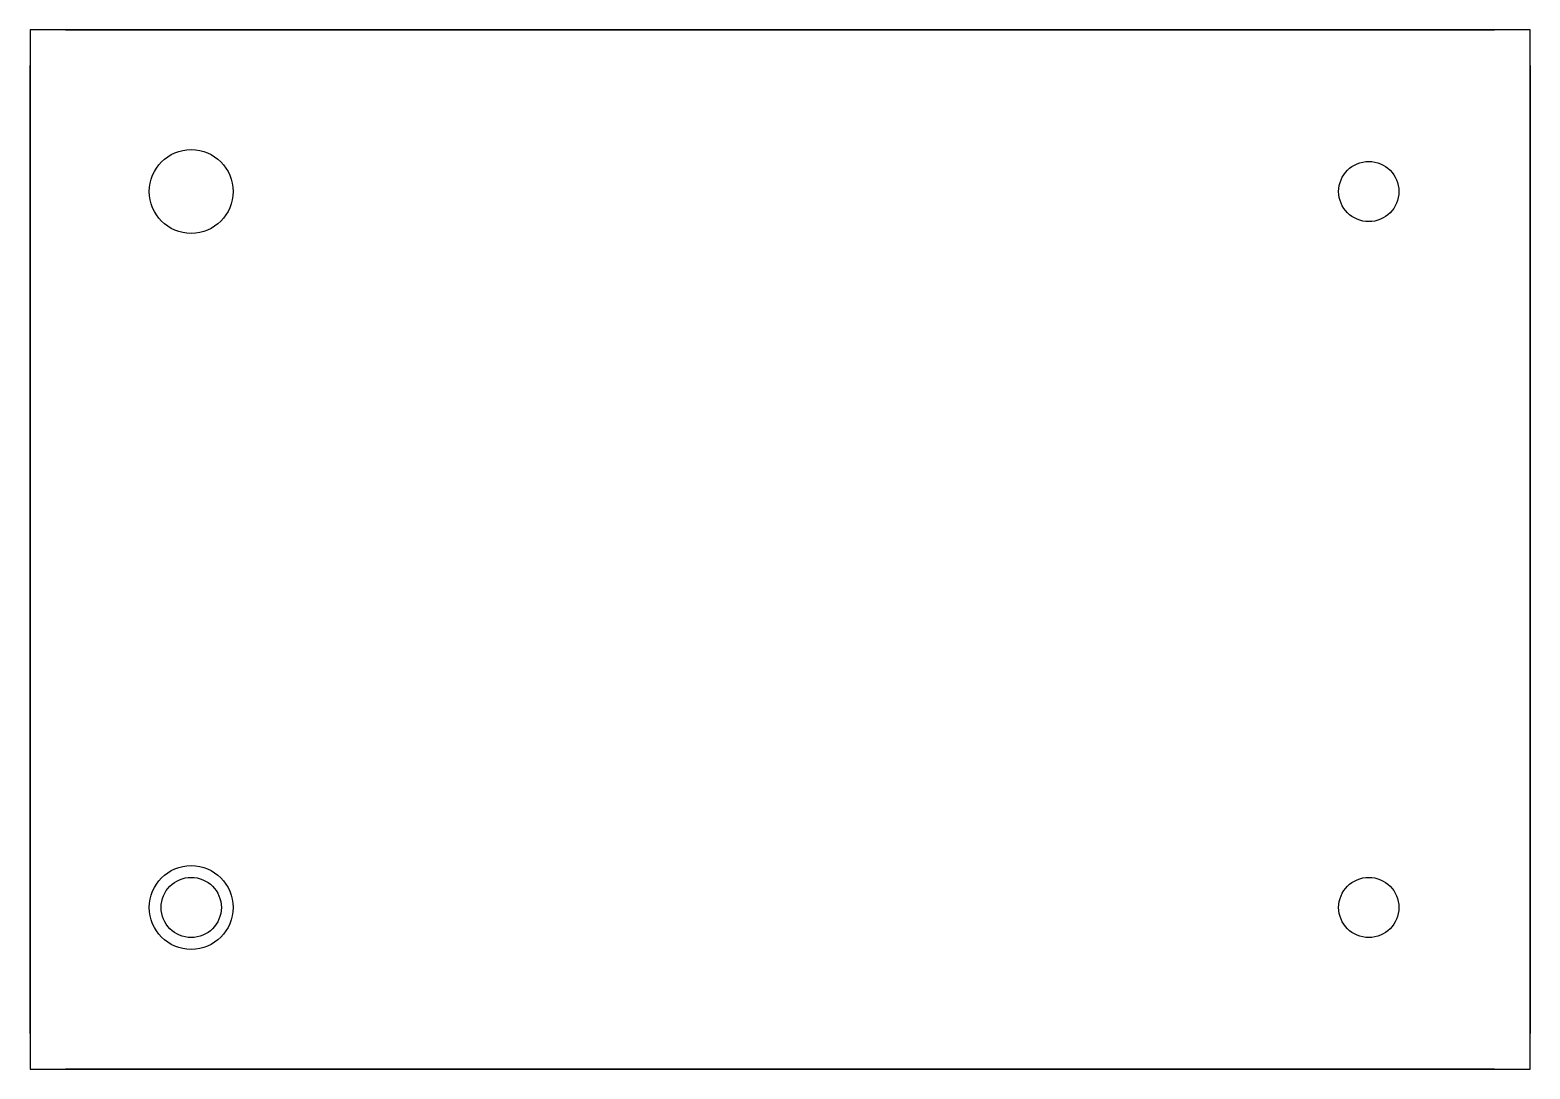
# Model space of a CAD drawing. Header units: millimetres. Extents: x -3 to 124, y 0 to 88.
import ezdxf

# ---------------------------------------------------------------- set-up
doc = ezdxf.new("R2010")
doc.units = ezdxf.units.MM

msp = doc.modelspace()

# ---------------------------------------------------------------- linework, layer by layer
for p, q in [((0, 88), (121, 88)), ((-3, 3), (-3, 85)), ((124, 85), (124, 3)), ((121, 0), (0, 0))]:
    msp.add_line(p, q)
msp.add_lwpolyline([(121, 0), (124, 0), (124, 3), (124, 85), (124, 88), (121, 88), (0, 88), (-3, 88), (-3, 85), (-3, 3), (-3, 0), (0, 0)], close=True)
for centre, radius in [((10.65, 74.32), 3.55), ((110.35, 74.32), 2.55), ((10.65, 13.68), 3.55), ((10.65, 13.68), 2.55), ((110.35, 13.68), 2.55)]:
    msp.add_circle(centre, radius)

doc.saveas('drawing.dxf')
